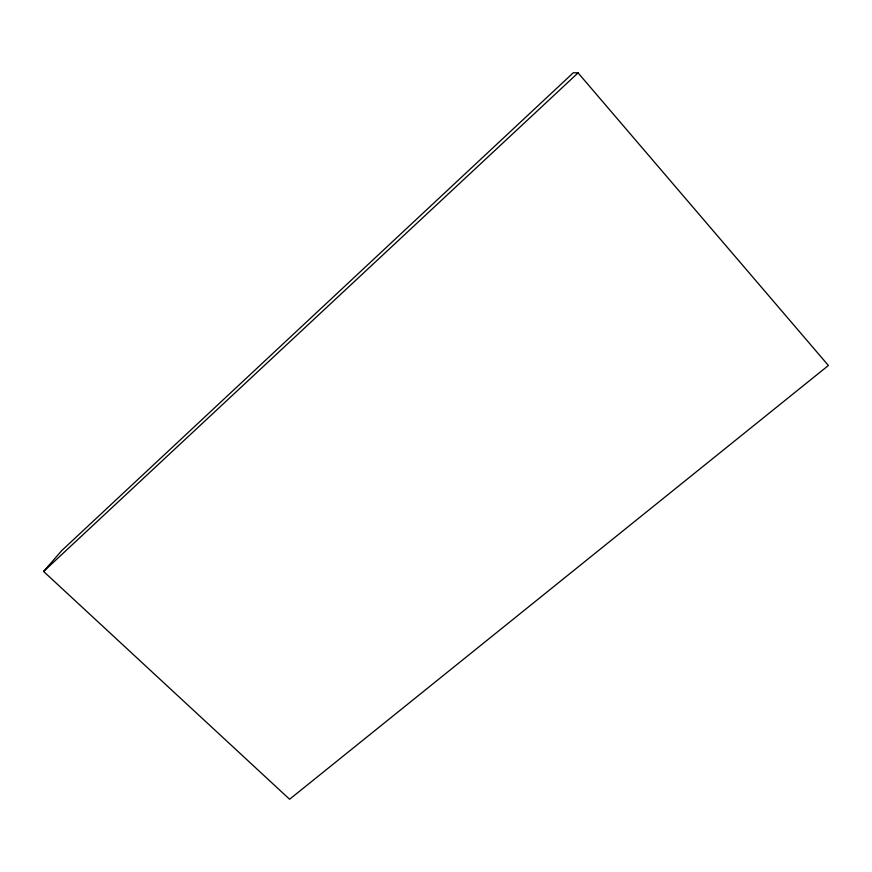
<?xml version="1.0" encoding="UTF-8"?>
<svg xmlns="http://www.w3.org/2000/svg" width="872" height="872" viewBox="0 0 872 872"><rect width="100%" height="100%" fill="white"/><g stroke="black" fill="none" stroke-linecap="round" stroke-linejoin="round"><path stroke-width="1.31" d="M43.6 571.465L61.607 550.723L573.329 72.747L578.071 72.877L828.4 365.488L289.591 799.253L43.6 571.465L578.071 72.877"/></g></svg>
